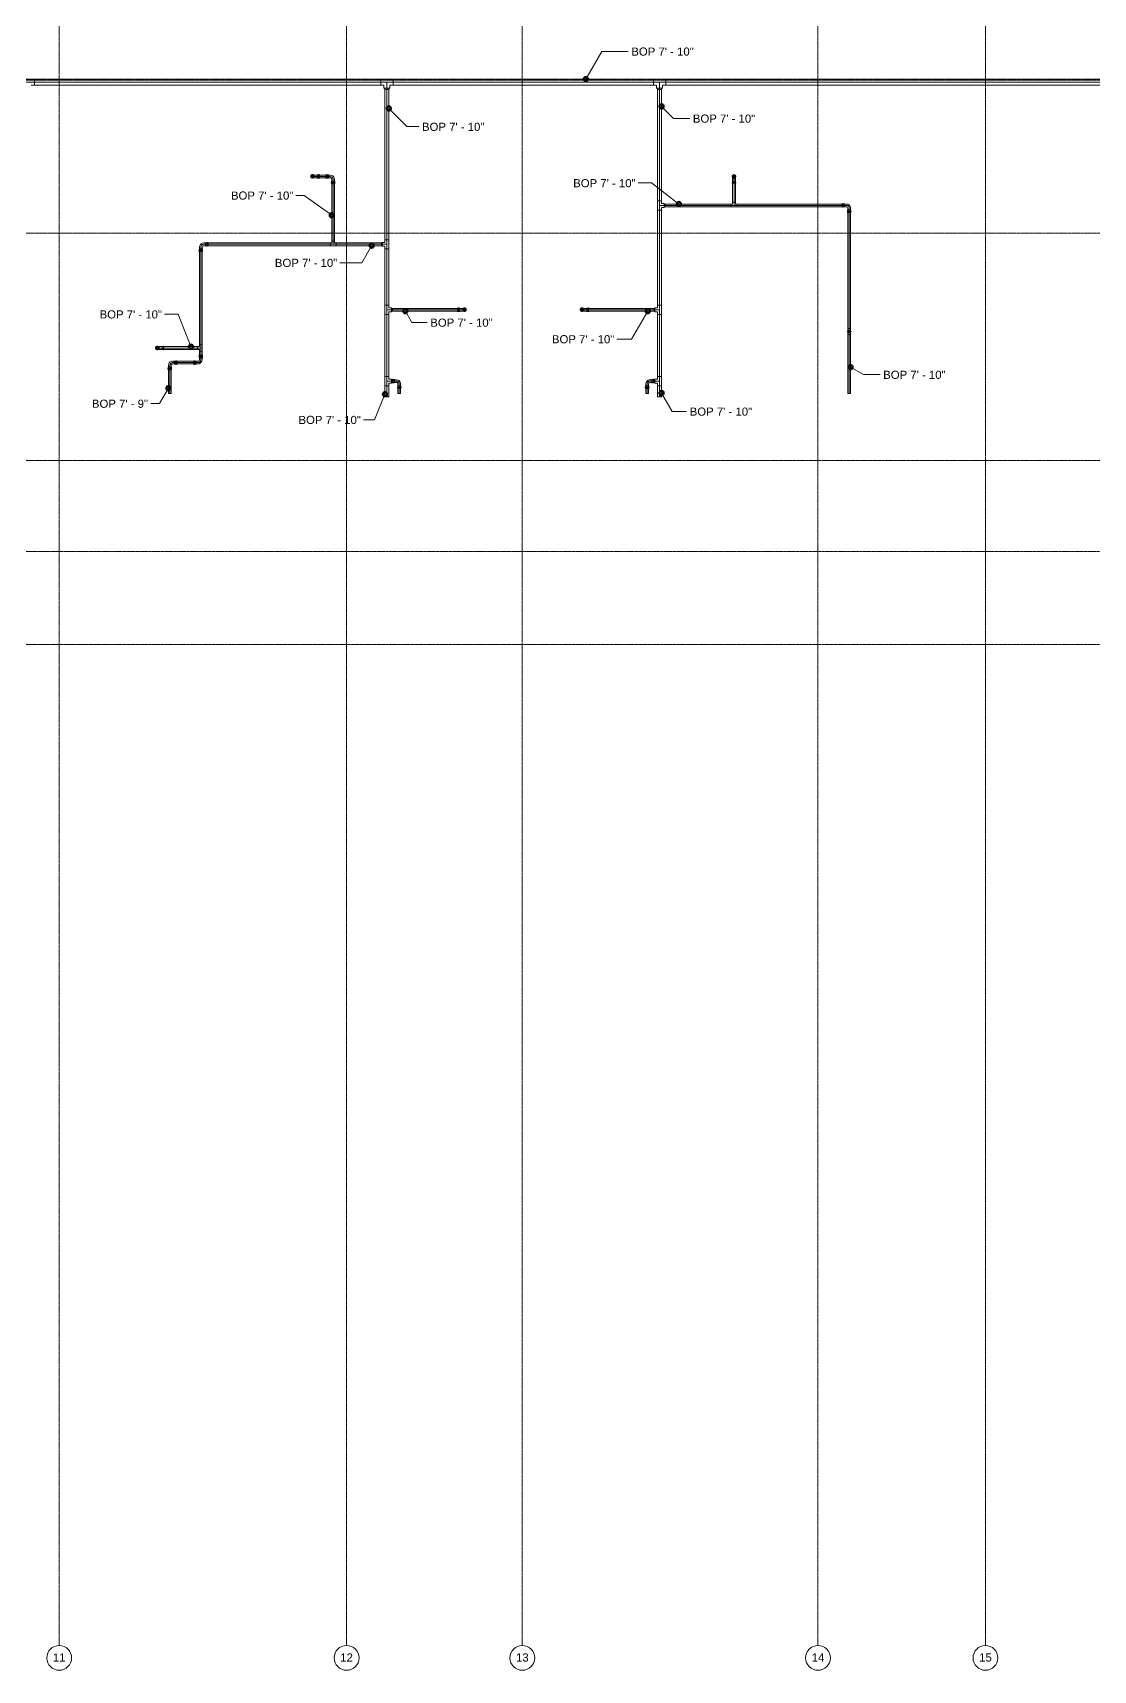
# Model space of a CAD drawing. Header units: inches. Extents: x -3679 to 241, y -496 to 1784.
# Drawn here: x -2593 to -2080, y -496 to 296 of the extents above; entities that cross this region are included whole.
import ezdxf

# ---------------------------------------------------------------- set-up
doc = ezdxf.new("R2010")
doc.units = ezdxf.units.IN
doc.header["$MEASUREMENT"] = 0
doc.linetypes.add('Grid Line', pattern=[0.875, 0.5, -0.125, 0.125, -0.125])
for name, color, linetype, lineweight in [('G-ANNO-DIMS', 251, 'Continuous', 9), ('P-PIPE', 1, 'Continuous', 9), ('P-PIPE-CNTR', 1, 'Continuous', 9), ('S-GRID', 8, 'Continuous', 9), ('S-GRID-IDEN', 8, 'Continuous', 13)]:
    doc.layers.add(name, color=color, linetype=linetype, lineweight=lineweight)
doc.styles.add('Arial', font='arial.ttf', dxfattribs={"height": 3.934132})

# ---------------------------------------------------------------- blocks, each defined once
blk = doc.blocks.new('Victaulic-VicPress316-Elbow 90-45deg Style P568_P571 - Standard-V2-FOURTH LEVEL')
at = {"layer": 'P-PIPE'}
for p, q in [((-3203.81, 730.05), (-3203.81, 729.6)), ((-3203.81, 729.31), (-3203.81, 728.97)), ((-3203.7, 731.1), (-3203.7, 730.16)), ((-3203.7, 730.27), (-3203.7, 728.97)), ((-3203.05, 730.16), (-3203.7, 730.16)), ((-3203.7, 730.16), (-3203.05, 730.16)), ((-3203.05, 732.49), (-3203.05, 732.49)), ((-3203.05, 732.49), (-3203.05, 731.1)), ((-3203.05, 731.1), (-3203.05, 730.16)), ((-3203.05, 730.27), (-3203.05, 730.27)), ((-3203.05, 730.27), (-3203.05, 730.27)), ((-3202.39, 730.16), (-3203.05, 730.16)), ((-3203.05, 730.16), (-3202.39, 730.16)), ((-3203.05, 729.6), (-3203.05, 729.6)), ((-3203.05, 729.6), (-3203.05, 729.6)), ((-3203.05, 729.31), (-3203.05, 729.31)), ((-3203.05, 729.31), (-3203.05, 729.31)), ((-3203.05, 728.97), (-3203.05, 728.97)), ((-3203.05, 728.97), (-3203.05, 728.97)), ((-3203.05, 728.97), (-3203.05, 728.97)), ((-3203.05, 728.97), (-3203.05, 728.97)), ((-3202.39, 730.16), (-3202.39, 731.1)), ((-3202.39, 728.97), (-3202.39, 730.27)), ((-3202.28, 729.6), (-3202.28, 730.05)), ((-3202.28, 728.97), (-3202.28, 729.31))]:
    blk.add_line(p, q, dxfattribs=at)
at = {"layer": 'P-PIPE', "flags": 128}
for points in [[(-3203.05, 733.4), (-3203.45, 733.31), (-3203.76, 733.05), (-3203.94, 732.68), (-3203.93, 732.27), (-3203.75, 731.91), (-3203.42, 731.66), (-3203.05, 731.58)], [(-3203.81, 729.31), (-3203.93, 729.38), (-3203.94, 729.51), (-3203.83, 729.6), (-3203.81, 729.6)], [(-3203.05, 733.26), (-3203.41, 733.16), (-3203.69, 732.91), (-3203.81, 732.56), (-3203.75, 732.19), (-3203.52, 731.89), (-3203.18, 731.74), (-3203.05, 731.72)], [(-3203.81, 730.05), (-3203.72, 730.25), (-3203.7, 730.27)], [(-3203.81, 729.6), (-3203.72, 729.6), (-3203.47, 729.6), (-3203.11, 729.6), (-3203.05, 729.6)], [(-3203.05, 729.6), (-3203.41, 729.6), (-3203.69, 729.6), (-3203.81, 729.6), (-3203.81, 729.6)], [(-3203.81, 729.31), (-3203.72, 729.31), (-3203.47, 729.31), (-3203.11, 729.31), (-3203.05, 729.31)], [(-3203.05, 729.31), (-3203.41, 729.31), (-3203.69, 729.31), (-3203.81, 729.31), (-3203.81, 729.31)], [(-3203.7, 732.49), (-3203.7, 732.4), (-3203.7, 732.13), (-3203.7, 731.73), (-3203.7, 731.24), (-3203.7, 731.1)], [(-3203.05, 731.58), (-3202.65, 731.67), (-3202.33, 731.93), (-3202.15, 732.3), (-3202.16, 732.71), (-3202.35, 733.07), (-3202.67, 733.32), (-3203.05, 733.4)], [(-3203.05, 731.72), (-3202.68, 731.82), (-3202.41, 732.07), (-3202.28, 732.42), (-3202.34, 732.79), (-3202.57, 733.09), (-3202.91, 733.24), (-3203.05, 733.26)], [(-3202.28, 729.6), (-3202.37, 729.6), (-3202.62, 729.6), (-3202.98, 729.6), (-3203.05, 729.6)], [(-3203.05, 729.6), (-3202.68, 729.6), (-3202.41, 729.6), (-3202.28, 729.6), (-3202.28, 729.6)], [(-3202.28, 729.31), (-3202.37, 729.31), (-3202.62, 729.31), (-3202.98, 729.31), (-3203.05, 729.31)], [(-3203.05, 729.31), (-3202.68, 729.31), (-3202.41, 729.31), (-3202.28, 729.31), (-3202.28, 729.31)], [(-3202.39, 731.1), (-3202.39, 731.6), (-3202.39, 732.03), (-3202.39, 732.34), (-3202.39, 732.48), (-3202.39, 732.49)], [(-3202.39, 730.27), (-3202.28, 730.08), (-3202.28, 730.05)], [(-3202.28, 729.6), (-3202.16, 729.53), (-3202.15, 729.39), (-3202.26, 729.31), (-3202.28, 729.31)]]:
    blk.add_lwpolyline(points, dxfattribs=at)
at = {"layer": 'P-PIPE'}
for radius, start, end in [(0.767, 90, 270), (0.767, 90, 270), (0.767, 90, 270), (0.658, 90, 270), (0.658, 90, 270), (0.658, 90, 180), (0.658, 180, 270), (0.766, 270, 90), (0.766, 270, 90), (0.766, 270, 90), (0.658, 270, 90), (0.657, 270, 90), (0.658, 0, 90), (0.658, 270, 0)]:
    blk.add_arc((-3203.05, 732.49), radius, start, end, dxfattribs=at)
blk = doc.blocks.new('Victaulic-VicPress316-Elbow 90-45deg Style P568_P571 - Standard-V1-FOURTH LEVEL')
at = {"layer": 'P-PIPE'}
for p, q in [((-3.18, 0.77), (-3.52, 0.77)), ((-3.52, 0.77), (-3.52, -0.77)), ((-3.52, -0.77), (-3.52, 0.77)), ((-2.22, 0.66), (-3.52, 0.66)), ((-3.52, -0.66), (-3.52, 0.66)), ((-3.52, 0.66), (-3.52, -0.66)), ((-3.18, -0.77), (-3.18, 0.77)), ((-3.18, 0.77), (-3.18, -0.77)), ((-2.44, 0.77), (-2.89, 0.77)), ((-2.89, -0.77), (-2.89, 0.77)), ((-2.89, 0.77), (-2.89, -0.77)), ((-1.39, 0.66), (-2.33, 0.66)), ((-2.33, 0), (-2.33, 0.66)), ((-2.33, 0.66), (-2.33, 0)), ((-2.22, -0.66), (-2.22, 0.66)), ((-2.22, 0.66), (-2.22, -0.66)), ((-0.77, 3.52), (-0.77, 3.18)), ((0.77, 3.52), (-0.77, 3.52)), ((-0.77, 3.52), (0.77, 3.52)), ((-0.77, 3.18), (0.77, 3.18)), ((0.77, 3.18), (-0.77, 3.18)), ((-0.77, 2.89), (-0.77, 2.44)), ((-0.77, 2.89), (0.77, 2.89)), ((0.77, 2.89), (-0.77, 2.89)), ((-0.66, 3.52), (-0.66, 2.22)), ((-0.66, 3.52), (0.66, 3.52)), ((0.66, 3.52), (-0.66, 3.52)), ((-0.66, 2.33), (-0.66, 1.39)), ((0, 2.33), (-0.66, 2.33)), ((-0.66, 2.33), (0, 2.33)), ((-0.66, 2.22), (0.66, 2.22)), ((0.66, 2.22), (-0.66, 2.22)), ((0, 2.33), (0.66, 2.33)), ((0.66, 2.33), (0, 2.33)), ((0, 1.39), (0, 2.33)), ((0.66, 2.22), (0.66, 3.52)), ((0.66, 1.39), (0.66, 2.33)), ((0.77, 3.18), (0.77, 3.52)), ((0.77, 2.44), (0.77, 2.89)), ((-3.52, -0.66), (-2.22, -0.66)), ((-3.52, -0.77), (-3.18, -0.77)), ((-2.89, -0.77), (-2.44, -0.77)), ((-2.33, 0), (-2.33, -0.66)), ((-2.33, -0.66), (-2.33, 0)), ((-1.39, 0), (-2.33, 0)), ((-2.33, -0.66), (-1.39, -0.66))]:
    blk.add_line(p, q, dxfattribs=at)
at = {"layer": 'P-PIPE', "flags": 128}
for points in [[(-3.18, 0.77), (-3.11, 0.89), (-2.98, 0.9), (-2.89, 0.79), (-2.89, 0.77)], [(-3.18, 0.77), (-3.18, 0.67), (-3.18, 0.42), (-3.18, 0.07), (-3.18, -0.3), (-3.18, -0.6), (-3.18, -0.75), (-3.18, -0.77)], [(-3.18, -0.77), (-3.18, -0.67), (-3.18, -0.42), (-3.18, -0.07), (-3.18, 0.3), (-3.18, 0.6), (-3.18, 0.75), (-3.18, 0.77)], [(-2.89, -0.77), (-2.89, -0.67), (-2.89, -0.42), (-2.89, -0.07), (-2.89, 0.3), (-2.89, 0.6), (-2.89, 0.75), (-2.89, 0.77)], [(-2.89, 0.77), (-2.89, 0.67), (-2.89, 0.42), (-2.89, 0.07), (-2.89, -0.3), (-2.89, -0.6), (-2.89, -0.75), (-2.89, -0.77)], [(-2.44, 0.77), (-2.24, 0.68), (-2.22, 0.66)], [(-0.66, 1.39), (-0.75, 1.04), (-1, 0.77), (-1.35, 0.66), (-1.39, 0.66)], [(-1.39, -0.66), (-0.78, -0.56), (-0.23, -0.29), (0.22, 0.13), (0.53, 0.67), (0.65, 1.27), (0.66, 1.39)], [(-0.77, 2.89), (-0.89, 2.96), (-0.9, 3.1), (-0.79, 3.18), (-0.77, 3.18)], [(0.77, 3.18), (0.67, 3.18), (0.42, 3.18), (0.07, 3.18), (-0.3, 3.18), (-0.6, 3.18), (-0.75, 3.18), (-0.77, 3.18)], [(-0.77, 3.18), (-0.67, 3.18), (-0.42, 3.18), (-0.07, 3.18), (0.3, 3.18), (0.6, 3.18), (0.75, 3.18), (0.77, 3.18)], [(-0.77, 2.89), (-0.67, 2.89), (-0.42, 2.89), (-0.07, 2.89), (0.3, 2.89), (0.6, 2.89), (0.75, 2.89), (0.77, 2.89)], [(0.77, 2.89), (0.67, 2.89), (0.42, 2.89), (0.07, 2.89), (-0.3, 2.89), (-0.6, 2.89), (-0.75, 2.89), (-0.77, 2.89)], [(-0.66, 2.22), (-0.77, 2.41), (-0.77, 2.44)], [(0.77, 2.44), (0.68, 2.24), (0.66, 2.22)], [(0.77, 3.18), (0.89, 3.11), (0.9, 2.98), (0.79, 2.89), (0.77, 2.89)], [(-2.89, -0.77), (-2.96, -0.89), (-3.1, -0.9), (-3.18, -0.79), (-3.18, -0.77)], [(-2.22, -0.66), (-2.41, -0.77), (-2.44, -0.77)]]:
    blk.add_lwpolyline(points, dxfattribs=at)
at = {"layer": 'P-PIPE'}
blk.add_arc((-1.39, 1.39), 1.39, 270, 0, dxfattribs=at)
blk = doc.blocks.new('Victaulic-VicPress316-Elbow 90-45deg Style P568_P571 - Standard-V7-FOURTH LEVEL')
at = {"layer": 'P-PIPE'}
for p, q in [((-2527.17, 134.91), (-2527.17, 133.98)), ((-2526.51, 134.91), (-2526.51, 133.98)), ((-2525.86, 133.98), (-2525.86, 134.91)), ((-2524.19, 136.96), (-2525.12, 136.96)), ((-2525.12, 136.31), (-2524.19, 136.31)), ((-2525.12, 135.65), (-2524.19, 135.65)), ((-2523, 136.96), (-2524.3, 136.96)), ((-2524.3, 135.65), (-2523, 135.65)), ((-2523.63, 137.07), (-2524.08, 137.07)), ((-2524.08, 135.54), (-2523.63, 135.54)), ((-2523, 137.07), (-2523.34, 137.07)), ((-2523.34, 135.54), (-2523, 135.54)), ((-2527.28, 133.87), (-2527.28, 133.42)), ((-2527.28, 133.42), (-2527.28, 133.42)), ((-2525.75, 133.42), (-2527.28, 133.42)), ((-2527.28, 133.42), (-2525.75, 133.42)), ((-2527.28, 133.12), (-2527.28, 132.79)), ((-2527.28, 133.12), (-2527.28, 133.12)), ((-2525.75, 133.12), (-2527.28, 133.12)), ((-2527.28, 133.12), (-2525.75, 133.12)), ((-2527.28, 132.79), (-2525.75, 132.79)), ((-2525.75, 132.79), (-2527.28, 132.79)), ((-2527.17, 134.09), (-2527.17, 132.79)), ((-2525.86, 134.09), (-2527.17, 134.09)), ((-2527.17, 134.09), (-2525.86, 134.09)), ((-2526.56, 133.98), (-2527.17, 133.98)), ((-2527.17, 133.98), (-2526.47, 133.98)), ((-2525.86, 132.79), (-2527.17, 132.79)), ((-2527.17, 132.79), (-2525.86, 132.79)), ((-2525.86, 133.98), (-2526.56, 133.98)), ((-2526.47, 133.98), (-2525.86, 133.98)), ((-2525.86, 132.79), (-2525.86, 134.09)), ((-2525.75, 133.42), (-2525.75, 133.87)), ((-2525.75, 133.42), (-2525.75, 133.42)), ((-2525.75, 132.79), (-2525.75, 133.12)), ((-2525.75, 133.12), (-2525.75, 133.12))]:
    blk.add_line(p, q, dxfattribs=at)
at = {"layer": 'P-PIPE', "flags": 128}
for points in [[(-2525.12, 136.96), (-2525.73, 136.87), (-2526.29, 136.6), (-2526.74, 136.18), (-2527.04, 135.64), (-2527.17, 135.03), (-2527.17, 134.91)], [(-2525.86, 134.91), (-2525.77, 135.27), (-2525.52, 135.54), (-2525.17, 135.65), (-2525.12, 135.65)], [(-2524.08, 137.07), (-2524.26, 137.01), (-2524.3, 136.96)], [(-2524.08, 135.54), (-2524.26, 135.6), (-2524.3, 135.65)], [(-2523.48, 137.22), (-2523.6, 137.17), (-2523.63, 137.1), (-2523.65, 137.02), (-2523.66, 136.87), (-2523.67, 136.61), (-2523.68, 136.25), (-2523.67, 135.91), (-2523.66, 135.69), (-2523.65, 135.58), (-2523.64, 135.53), (-2523.63, 135.51), (-2523.61, 135.47), (-2523.48, 135.39)], [(-2523.48, 137.22), (-2523.37, 137.17), (-2523.34, 137.1), (-2523.32, 137.02), (-2523.31, 136.87), (-2523.3, 136.61), (-2523.29, 136.25), (-2523.3, 135.91), (-2523.31, 135.69), (-2523.32, 135.58), (-2523.33, 135.53), (-2523.34, 135.51), (-2523.36, 135.47), (-2523.48, 135.39)], [(-2527.28, 133.12), (-2527.4, 133.19), (-2527.41, 133.33), (-2527.3, 133.41), (-2527.28, 133.42)], [(-2527.28, 133.87), (-2527.19, 134.07), (-2527.17, 134.09)], [(-2525.75, 133.42), (-2525.86, 133.42), (-2526.13, 133.42), (-2526.5, 133.42), (-2526.86, 133.42), (-2527.14, 133.42), (-2527.28, 133.42), (-2527.28, 133.42)], [(-2527.28, 133.42), (-2527.17, 133.42), (-2526.9, 133.42), (-2526.53, 133.42), (-2526.17, 133.42), (-2525.89, 133.42), (-2525.75, 133.42), (-2525.75, 133.42)], [(-2527.28, 133.12), (-2527.19, 133.12), (-2526.94, 133.12), (-2526.58, 133.12), (-2526.21, 133.12), (-2525.91, 133.12), (-2525.76, 133.12), (-2525.75, 133.12)], [(-2525.75, 133.12), (-2525.84, 133.12), (-2526.09, 133.12), (-2526.45, 133.12), (-2526.82, 133.12), (-2527.12, 133.12), (-2527.27, 133.12), (-2527.28, 133.12)], [(-2525.86, 134.09), (-2525.75, 133.89), (-2525.75, 133.87)], [(-2525.75, 133.42), (-2525.63, 133.35), (-2525.62, 133.21), (-2525.73, 133.13), (-2525.75, 133.12)]]:
    blk.add_lwpolyline(points, dxfattribs=at)
at = {"layer": 'P-PIPE'}
for centre, major_axis, ratio, start_param, end_param in [((-2525.12, 134.91), (0, 1.39), 0.998069, 0, 1.570796), ((-2524.3, 136.31), (0, 0.657), 0.06211, 0, 3.141593), ((-2524.3, 136.31), (0, 0.657), 0.06211, 3.141593, 6.283185), ((-2524.19, 136.31), (0, 0.657), 0.06211, 0, 1.570796), ((-2524.19, 136.31), (0, 0.657), 0.06211, 1.570796, 3.141593), ((-2524.19, 136.31), (0, 0.657), 0.06211, 4.712389, 6.283185), ((-2524.19, 136.31), (0, 0.657), 0.06211, 3.141593, 4.712389), ((-2523.63, 136.31), (0, 0.767), 0.06211, 0, 3.141593), ((-2523.63, 136.31), (0, 0.767), 0.06211, 3.141593, 6.283185), ((-2523.34, 136.31), (0, 0.767), 0.06211, 0, 3.141593), ((-2523.34, 136.31), (0, 0.767), 0.06211, 3.141593, 6.283185), ((-2523, 136.31), (0, 0.767), 0.06211, 0, 3.141593), ((-2523, 136.31), (0, 0.657), 0.06211, 0, 3.141593), ((-2523, 136.31), (0, 0.767), 0.06211, 3.141593, 6.283185), ((-2523, 136.31), (0, 0.657), 0.06211, 3.141593, 6.283185)]:
    blk.add_ellipse(centre, major_axis=major_axis, ratio=ratio, start_param=start_param, end_param=end_param, dxfattribs=at)
blk = doc.blocks.new('Victaulic-VicPress316-Elbow 90-45deg Style P568_P571 - Standard-V8-FOURTH LEVEL')
at = {"layer": 'P-PIPE'}
for p, q in [((-2514.69, 137.07), (-2515.03, 137.07)), ((-2513.73, 136.96), (-2515.03, 136.96)), ((-2515.03, 135.65), (-2513.73, 135.65)), ((-2515.03, 135.54), (-2514.69, 135.54)), ((-2513.95, 137.07), (-2514.4, 137.07)), ((-2514.4, 135.54), (-2513.95, 135.54)), ((-2512.91, 136.96), (-2513.84, 136.96)), ((-2512.91, 136.31), (-2513.84, 136.31)), ((-2513.84, 135.65), (-2512.91, 135.65)), ((-2512.28, 139.83), (-2512.28, 139.49)), ((-2510.75, 139.83), (-2512.28, 139.83)), ((-2512.28, 139.83), (-2510.75, 139.83)), ((-2512.28, 139.49), (-2512.28, 139.49)), ((-2512.28, 139.49), (-2510.75, 139.49)), ((-2510.75, 139.49), (-2512.28, 139.49)), ((-2512.28, 139.2), (-2512.28, 139.2)), ((-2512.28, 139.2), (-2512.28, 138.75)), ((-2512.28, 139.2), (-2510.75, 139.2)), ((-2510.75, 139.2), (-2512.28, 139.2)), ((-2512.17, 139.83), (-2512.17, 138.53)), ((-2512.17, 139.83), (-2510.86, 139.83)), ((-2510.86, 139.83), (-2512.17, 139.83)), ((-2512.17, 138.64), (-2512.17, 137.7)), ((-2511.47, 138.64), (-2512.17, 138.64)), ((-2512.17, 138.64), (-2511.56, 138.64)), ((-2512.17, 138.53), (-2510.86, 138.53)), ((-2510.86, 138.53), (-2512.17, 138.53)), ((-2511.56, 138.64), (-2510.86, 138.64)), ((-2511.51, 137.7), (-2511.51, 138.64)), ((-2510.86, 138.64), (-2511.47, 138.64)), ((-2510.86, 138.53), (-2510.86, 139.83)), ((-2510.86, 137.7), (-2510.86, 138.64)), ((-2510.75, 139.49), (-2510.75, 139.83)), ((-2510.75, 139.49), (-2510.75, 139.49)), ((-2510.75, 139.2), (-2510.75, 139.2)), ((-2510.75, 138.75), (-2510.75, 139.2))]:
    blk.add_line(p, q, dxfattribs=at)
at = {"layer": 'P-PIPE', "flags": 128}
for points in [[(-2514.55, 137.22), (-2514.66, 137.17), (-2514.69, 137.1), (-2514.71, 137.02), (-2514.72, 136.87), (-2514.73, 136.61), (-2514.74, 136.25), (-2514.73, 135.91), (-2514.72, 135.69), (-2514.71, 135.58), (-2514.7, 135.53), (-2514.69, 135.51), (-2514.67, 135.47), (-2514.55, 135.39)], [(-2514.55, 137.22), (-2514.43, 137.17), (-2514.4, 137.1), (-2514.38, 137.02), (-2514.37, 136.87), (-2514.36, 136.61), (-2514.35, 136.25), (-2514.36, 135.91), (-2514.37, 135.69), (-2514.38, 135.58), (-2514.39, 135.53), (-2514.4, 135.51), (-2514.42, 135.47), (-2514.55, 135.39)], [(-2513.95, 137.07), (-2513.77, 137.01), (-2513.73, 136.96)], [(-2513.95, 135.54), (-2513.77, 135.6), (-2513.73, 135.65)], [(-2512.17, 137.7), (-2512.26, 137.34), (-2512.51, 137.08), (-2512.86, 136.97), (-2512.91, 136.96)], [(-2512.91, 135.65), (-2512.3, 135.74), (-2511.74, 136.01), (-2511.29, 136.44), (-2510.99, 136.97), (-2510.86, 137.58), (-2510.86, 137.7)], [(-2512.28, 139.2), (-2512.4, 139.26), (-2512.41, 139.4), (-2512.3, 139.49), (-2512.28, 139.49)], [(-2510.75, 139.49), (-2510.86, 139.49), (-2511.13, 139.49), (-2511.5, 139.49), (-2511.86, 139.49), (-2512.14, 139.49), (-2512.28, 139.49), (-2512.28, 139.49)], [(-2512.28, 139.49), (-2512.17, 139.49), (-2511.9, 139.49), (-2511.53, 139.49), (-2511.17, 139.49), (-2510.89, 139.49), (-2510.75, 139.49), (-2510.75, 139.49)], [(-2512.28, 139.2), (-2512.19, 139.2), (-2511.94, 139.2), (-2511.58, 139.2), (-2511.21, 139.2), (-2510.91, 139.2), (-2510.76, 139.2), (-2510.75, 139.2)], [(-2510.75, 139.2), (-2510.84, 139.2), (-2511.09, 139.2), (-2511.45, 139.2), (-2511.82, 139.2), (-2512.12, 139.2), (-2512.27, 139.2), (-2512.28, 139.2)], [(-2512.17, 138.53), (-2512.28, 138.72), (-2512.28, 138.75)], [(-2510.75, 138.75), (-2510.84, 138.54), (-2510.86, 138.53)], [(-2510.75, 139.49), (-2510.63, 139.42), (-2510.62, 139.28), (-2510.73, 139.2), (-2510.75, 139.2)]]:
    blk.add_lwpolyline(points, dxfattribs=at)
at = {"layer": 'P-PIPE'}
for centre, major_axis, ratio, start_param, end_param in [((-2515.03, 136.31), (0, 0.767), 0.06211, 0, 3.141593), ((-2515.03, 136.31), (0, 0.657), 0.06211, 0, 3.141593), ((-2515.03, 136.31), (0, 0.766), 0.06211, 3.141593, 6.283185), ((-2515.03, 136.31), (0, 0.657), 0.06211, 3.141593, 6.283185), ((-2514.69, 136.31), (0, 0.766), 0.06211, 0, 3.141593), ((-2514.69, 136.31), (0, 0.767), 0.06211, 3.141593, 6.283185), ((-2514.4, 136.31), (0, 0.766), 0.06211, 0, 3.141593), ((-2514.4, 136.31), (0, 0.767), 0.06211, 3.141593, 6.283185), ((-2513.84, 136.31), (0, 0.657), 0.06211, 0, 1.570796), ((-2513.84, 136.31), (0, 0.657), 0.06211, 1.570796, 3.141593), ((-2513.84, 136.31), (0, 0.657), 0.06211, 4.712389, 6.283185), ((-2513.84, 136.31), (0, 0.657), 0.06211, 3.141593, 4.712389), ((-2513.73, 136.31), (0, 0.657), 0.06211, 0, 3.141593), ((-2513.73, 136.31), (0, 0.657), 0.06211, 3.141593, 6.283185), ((-2512.91, 137.7), (0, 1.39), 0.998069, 3.141593, 4.712389)]:
    blk.add_ellipse(centre, major_axis=major_axis, ratio=ratio, start_param=start_param, end_param=end_param, dxfattribs=at)
blk = doc.blocks.new('Grid - 3_16_-139788-FOURTH LEVEL')
at = {"layer": 'S-GRID-IDEN'}
blk.add_circle((0, 0), 0.188, dxfattribs=at)

msp = doc.modelspace()

# ---------------------------------------------------------------- linework, layer by layer
at = {"layer": 'G-ANNO-DIMS'}
for p, q in [((-2325.29, 273.44), (-2317.54, 286.86)), ((-2317.54, 286.86), (-2304.79, 286.86)), ((-2420.56, 259.25), (-2411.79, 250.47)), ((-2288.67, 260.22), (-2282.88, 254.43)), ((-2282.88, 254.43), (-2275.03, 254.43)), ((-2411.79, 250.47), (-2406.03, 250.47)), ((-2293.54, 223.2), (-2299.94, 223.2)), ((-2280.29, 213.02), (-2293.54, 223.2)), ((-2461.58, 217.2), (-2465.47, 217.2)), ((-2448.17, 207.61), (-2461.58, 217.2)), ((-2428.91, 192.87), (-2433.67, 184.64)), ((-2433.67, 184.64), (-2444.22, 184.64)), ((-2522.44, 159.73), (-2529, 159.73)), ((-2516.28, 144.02), (-2522.44, 159.73)), ((-2412.55, 161.21), (-2409.38, 155.72)), ((-2295.33, 161.21), (-2303.12, 147.71)), ((-2409.38, 155.72), (-2402.02, 155.72)), ((-2303.12, 147.71), (-2310.23, 147.71)), ((-2197.22, 134.09), (-2191.02, 130.51)), ((-2191.02, 130.51), (-2182.96, 130.51)), ((-2527.17, 123.96), (-2531.47, 116.52)), ((-2422.46, 121.01), (-2427.54, 108.68)), ((-2288.67, 121.55), (-2283.56, 112.69)), ((-2531.47, 116.52), (-2535.75, 116.52)), ((-2283.56, 112.69), (-2276.55, 112.69)), ((-2427.54, 108.68), (-2432.8, 108.68))]:
    msp.add_line(p, q, dxfattribs=at)
at = {"layer": 'G-ANNO-DIMS', "lineweight": 50}
for centre in [(-2325.29, 273.44), (-2420.56, 259.25), (-2288.67, 260.22), (-2280.29, 213.02), (-2448.17, 207.61), (-2428.91, 192.87), (-2412.55, 161.21), (-2295.33, 161.21), (-2516.28, 144.02), (-2197.22, 134.09), (-2527.17, 123.96), (-2422.46, 121.01), (-2288.67, 121.55)]:
    msp.add_circle(centre, 1, dxfattribs=at)
at = {"layer": 'P-PIPE'}
for p, q in [((-2592.01, 273.44), (-2597.99, 273.44)), ((-2593.56, 270.56), (-2592.01, 270.56)), ((-2424.51, 273.44), (-2592.01, 273.44)), ((-2592.01, 270.56), (-2592.01, 273.44)), ((-2592.01, 270.56), (-2592.01, 273.44)), ((-2592.01, 273.44), (-2592.01, 270.56)), ((-2592.01, 270.56), (-2424.51, 270.56)), ((-2424.51, 270.56), (-2424.51, 273.44)), ((-2418.52, 273.44), (-2424.51, 273.44)), ((-2424.51, 270.56), (-2424.51, 273.44)), ((-2424.51, 273.44), (-2424.51, 270.56)), ((-2424.51, 270.56), (-2422.95, 270.56)), ((-2422.95, 270.56), (-2422.95, 269.01)), ((-2420.08, 270.56), (-2418.52, 270.56)), ((-2420.08, 269.01), (-2420.08, 270.56)), ((-2418.52, 270.56), (-2418.52, 273.44)), ((-2418.52, 273.44), (-2418.52, 270.56)), ((-2292.62, 273.44), (-2418.52, 273.44)), ((-2418.52, 270.56), (-2418.52, 273.44)), ((-2418.52, 270.56), (-2292.62, 270.56)), ((-2286.63, 273.44), (-2292.62, 273.44)), ((-2292.62, 270.56), (-2292.62, 273.44)), ((-2292.62, 273.44), (-2292.62, 270.56)), ((-2292.62, 270.56), (-2292.62, 273.44)), ((-2292.62, 270.56), (-2291.06, 270.56)), ((-2291.06, 270.56), (-2291.06, 269.01)), ((-2288.19, 270.56), (-2286.63, 270.56)), ((-2288.19, 269.01), (-2288.19, 270.56)), ((-2286.63, 270.56), (-2286.63, 273.44)), ((-2286.63, 273.44), (-2286.63, 270.56)), ((-1971.62, 273.44), (-2286.63, 273.44)), ((-2286.63, 270.56), (-2286.63, 273.44)), ((-2286.63, 270.56), (-1971.62, 270.56)), ((-2420.08, 269.01), (-2422.95, 269.01)), ((-2422.95, 269.01), (-2420.08, 269.01)), ((-2422.83, 269.01), (-2422.33, 268.35)), ((-2422.46, 268.35), (-2422.46, 195.77)), ((-2422.46, 268.35), (-2420.56, 268.35)), ((-2420.7, 268.35), (-2420.2, 269.01)), ((-2420.56, 195.77), (-2420.56, 268.35)), ((-2288.19, 269.01), (-2291.06, 269.01)), ((-2291.06, 269.01), (-2288.19, 269.01)), ((-2290.94, 269.01), (-2290.44, 268.35)), ((-2290.57, 268.35), (-2290.57, 214.61)), ((-2288.67, 268.35), (-2290.57, 268.35)), ((-2288.81, 268.35), (-2288.31, 269.01)), ((-2288.67, 214.61), (-2288.67, 268.35)), ((-2449.84, 227.02), (-2455.18, 227.02)), ((-2455.18, 225.71), (-2455.18, 227.02)), ((-2455.18, 225.71), (-2449.84, 225.71)), ((-2449.84, 225.71), (-2449.84, 227.02)), ((-2448.17, 224.03), (-2448.17, 195.02)), ((-2448.17, 224.03), (-2446.86, 224.03)), ((-2446.86, 195.02), (-2446.86, 224.03)), ((-2254.28, 224.03), (-2254.28, 213.86)), ((-2254.28, 224.03), (-2252.97, 224.03)), ((-2252.97, 213.86), (-2252.97, 224.03)), ((-2290.58, 214.61), (-2290.58, 210.12)), ((-2288.67, 214.61), (-2290.58, 214.61)), ((-2290.58, 214.61), (-2288.67, 214.61)), ((-2288.67, 214.61), (-2290.57, 214.61)), ((-2288.67, 213.32), (-2288.67, 214.61)), ((-2288.67, 210.12), (-2290.58, 210.12)), ((-2290.58, 210.12), (-2288.67, 210.12)), ((-2290.57, 210.12), (-2290.57, 164.11)), ((-2290.57, 210.12), (-2288.67, 210.12)), ((-2287.38, 213.32), (-2288.67, 213.32)), ((-2288.67, 210.12), (-2288.67, 211.41)), ((-2288.67, 211.41), (-2287.38, 211.41)), ((-2288.67, 164.11), (-2288.67, 210.12)), ((-2287.38, 213.32), (-2287.38, 211.41)), ((-2287.38, 211.41), (-2287.38, 213.32)), ((-2286.97, 212.93), (-2287.38, 213.18)), ((-2287.38, 211.55), (-2286.97, 211.8)), ((-2255.12, 213.02), (-2286.97, 213.02)), ((-2286.97, 213.02), (-2286.97, 211.71)), ((-2286.97, 211.71), (-2255.12, 211.71)), ((-2255.12, 213.02), (-2255.12, 211.71)), ((-2254.28, 213.02), (-2255.12, 213.02)), ((-2255.12, 213.02), (-2255.12, 211.71)), ((-2255.12, 211.71), (-2255.12, 213.02)), ((-2255.12, 211.71), (-2252.13, 211.71)), ((-2254.28, 213.86), (-2252.97, 213.86)), ((-2254.28, 213.86), (-2254.28, 213.02)), ((-2254.28, 213.86), (-2252.97, 213.86)), ((-2252.97, 213.86), (-2254.28, 213.86)), ((-2252.97, 213.02), (-2252.97, 213.86)), ((-2252.13, 213.02), (-2252.97, 213.02)), ((-2252.13, 213.02), (-2252.13, 211.71)), ((-2252.13, 211.71), (-2252.13, 213.02)), ((-2200.2, 213.02), (-2252.13, 213.02)), ((-2252.13, 213.02), (-2252.13, 211.71)), ((-2252.13, 211.71), (-2200.2, 211.71)), ((-2200.2, 213.02), (-2200.2, 211.71)), ((-2198.53, 210.03), (-2198.53, 152.86)), ((-2197.22, 210.03), (-2198.53, 210.03)), ((-2197.22, 152.86), (-2197.22, 210.03)), ((-2512.17, 191.2), (-2512.17, 144.86)), ((-2510.86, 191.2), (-2512.17, 191.2)), ((-2510.86, 144.86), (-2510.86, 191.2)), ((-2449.01, 194.19), (-2509.18, 194.19)), ((-2509.18, 192.87), (-2509.18, 194.19)), ((-2509.18, 192.87), (-2449.01, 192.87)), ((-2448.17, 194.19), (-2449.01, 194.19)), ((-2449.01, 194.19), (-2449.01, 192.87)), ((-2449.01, 192.87), (-2449.01, 194.19)), ((-2449.01, 192.87), (-2449.01, 194.19)), ((-2449.01, 192.87), (-2446.02, 192.87)), ((-2448.17, 195.02), (-2446.86, 195.02)), ((-2448.17, 195.02), (-2448.17, 194.19)), ((-2446.86, 195.02), (-2448.17, 195.02)), ((-2448.17, 195.02), (-2446.86, 195.02)), ((-2446.86, 194.19), (-2446.86, 195.02)), ((-2446.02, 194.19), (-2446.86, 194.19)), ((-2424.17, 194.19), (-2446.02, 194.19)), ((-2446.02, 192.87), (-2446.02, 194.19)), ((-2446.02, 194.19), (-2446.02, 192.87)), ((-2446.02, 192.87), (-2446.02, 194.19)), ((-2446.02, 192.87), (-2424.17, 192.87)), ((-2423.76, 194.34), (-2424.17, 194.09)), ((-2424.17, 192.87), (-2424.17, 194.19)), ((-2424.17, 192.97), (-2423.76, 192.72)), ((-2422.47, 194.48), (-2423.76, 194.48)), ((-2423.76, 192.58), (-2423.76, 194.48)), ((-2423.76, 194.48), (-2423.76, 192.58)), ((-2423.76, 192.58), (-2422.47, 192.58)), ((-2422.47, 195.77), (-2422.47, 194.48)), ((-2422.47, 195.77), (-2420.56, 195.77)), ((-2420.56, 195.77), (-2422.47, 195.77)), ((-2422.47, 192.58), (-2422.47, 191.28)), ((-2422.47, 191.28), (-2420.56, 191.28)), ((-2420.56, 191.28), (-2422.47, 191.28)), ((-2422.46, 195.77), (-2420.56, 195.77)), ((-2422.46, 191.28), (-2422.46, 164.11)), ((-2422.46, 191.28), (-2420.56, 191.28)), ((-2420.56, 191.28), (-2420.56, 195.77)), ((-2420.56, 164.11), (-2420.56, 191.28)), ((-2422.47, 164.11), (-2422.47, 159.62)), ((-2420.56, 164.11), (-2422.47, 164.11)), ((-2422.47, 164.11), (-2420.56, 164.11)), ((-2420.56, 159.62), (-2422.47, 159.62)), ((-2422.47, 159.62), (-2420.56, 159.62)), ((-2422.46, 164.11), (-2420.56, 164.11)), ((-2422.46, 159.62), (-2422.46, 129.61)), ((-2422.46, 159.62), (-2420.56, 159.62)), ((-2420.56, 162.82), (-2420.56, 164.11)), ((-2419.27, 162.82), (-2420.56, 162.82)), ((-2420.56, 159.62), (-2420.56, 160.91)), ((-2420.56, 160.91), (-2419.27, 160.91)), ((-2420.56, 129.61), (-2420.56, 159.62)), ((-2419.27, 160.91), (-2419.27, 162.82)), ((-2419.27, 162.82), (-2419.27, 160.91)), ((-2418.86, 162.43), (-2419.27, 162.68)), ((-2419.27, 161.05), (-2418.86, 161.3)), ((-2386.34, 162.52), (-2418.86, 162.52)), ((-2418.86, 162.52), (-2418.86, 161.21)), ((-2418.86, 161.21), (-2386.34, 161.21)), ((-2386.34, 162.52), (-2386.34, 161.21)), ((-2292.28, 162.52), (-2324.8, 162.52)), ((-2324.8, 161.21), (-2324.8, 162.52)), ((-2324.8, 161.21), (-2292.28, 161.21)), ((-2291.87, 162.68), (-2292.28, 162.43)), ((-2292.28, 161.21), (-2292.28, 162.52)), ((-2292.28, 161.3), (-2291.87, 161.05)), ((-2290.58, 162.82), (-2291.87, 162.82)), ((-2291.87, 160.91), (-2291.87, 162.82)), ((-2291.87, 162.82), (-2291.87, 160.91)), ((-2291.87, 160.91), (-2290.58, 160.91)), ((-2290.58, 164.11), (-2290.58, 162.82)), ((-2290.58, 164.11), (-2288.67, 164.11)), ((-2288.67, 164.11), (-2290.58, 164.11)), ((-2290.58, 160.91), (-2290.58, 159.62)), ((-2290.58, 159.62), (-2288.67, 159.62)), ((-2288.67, 159.62), (-2290.58, 159.62)), ((-2290.57, 164.11), (-2288.67, 164.11)), ((-2290.57, 159.62), (-2290.57, 129.61)), ((-2290.57, 159.62), (-2288.67, 159.62)), ((-2288.67, 159.62), (-2288.67, 164.11)), ((-2288.67, 129.61), (-2288.67, 159.62)), ((-2197.22, 152.86), (-2198.53, 152.86)), ((-2198.53, 152.86), (-2198.53, 149.87)), ((-2197.22, 149.87), (-2197.22, 152.86)), ((-2513.01, 144.02), (-2530.18, 144.02)), ((-2530.18, 142.71), (-2530.18, 144.02)), ((-2530.18, 142.71), (-2513.01, 142.71)), ((-2513.01, 142.71), (-2513.01, 144.02)), ((-2512.17, 144.02), (-2513.01, 144.02)), ((-2513.01, 144.02), (-2513.01, 142.71)), ((-2513.01, 142.71), (-2513.01, 144.02)), ((-2513.01, 142.71), (-2512.17, 142.71)), ((-2510.86, 144.86), (-2512.17, 144.86)), ((-2512.17, 144.86), (-2512.17, 144.02)), ((-2512.17, 144.86), (-2510.86, 144.86)), ((-2510.86, 144.86), (-2512.17, 144.86)), ((-2512.17, 142.71), (-2512.17, 141.87)), ((-2510.86, 141.87), (-2510.86, 144.86)), ((-2198.53, 149.87), (-2198.53, 121.36)), ((-2197.22, 149.87), (-2198.53, 149.87)), ((-2197.22, 121.36), (-2197.22, 149.87)), ((-2513.84, 136.96), (-2524.19, 136.96)), ((-2524.19, 135.65), (-2513.84, 135.65)), ((-2512.17, 141.87), (-2510.86, 141.87)), ((-2510.86, 141.87), (-2512.17, 141.87)), ((-2512.17, 141.87), (-2512.17, 138.64)), ((-2512.17, 141.87), (-2510.86, 141.87)), ((-2512.17, 138.64), (-2510.86, 138.64)), ((-2510.86, 138.64), (-2510.86, 141.87)), ((-2527.17, 133.98), (-2527.17, 121.36)), ((-2525.86, 133.98), (-2527.17, 133.98)), ((-2525.86, 121.36), (-2525.86, 133.98)), ((-2422.47, 129.61), (-2422.47, 125.12)), ((-2420.56, 129.61), (-2422.47, 129.61)), ((-2422.47, 129.61), (-2420.56, 129.61)), ((-2422.46, 129.61), (-2420.56, 129.61)), ((-2420.56, 128.32), (-2420.56, 129.61)), ((-2419.27, 128.32), (-2420.56, 128.32)), ((-2419.27, 126.41), (-2419.27, 128.32)), ((-2419.27, 128.32), (-2419.27, 126.41)), ((-2418.86, 127.93), (-2419.27, 128.18)), ((-2419.27, 126.55), (-2418.86, 126.8)), ((-2417.84, 128.02), (-2418.86, 128.02)), ((-2418.86, 126.71), (-2418.86, 128.02)), ((-2417.84, 126.71), (-2417.84, 128.02)), ((-2292.28, 128.02), (-2293.3, 128.02)), ((-2293.3, 126.71), (-2293.3, 128.02)), ((-2291.87, 128.18), (-2292.28, 127.93)), ((-2292.28, 126.71), (-2292.28, 128.02)), ((-2292.28, 126.8), (-2291.87, 126.55)), ((-2290.58, 128.32), (-2291.87, 128.32)), ((-2291.87, 126.41), (-2291.87, 128.32)), ((-2291.87, 128.32), (-2291.87, 126.41)), ((-2290.58, 129.61), (-2290.58, 128.32)), ((-2290.58, 129.61), (-2288.67, 129.61)), ((-2288.67, 129.61), (-2290.58, 129.61)), ((-2290.57, 129.61), (-2288.67, 129.61)), ((-2288.67, 125.12), (-2288.67, 129.61)), ((-2525.86, 121.36), (-2527.17, 121.36)), ((-2420.56, 125.12), (-2422.47, 125.12)), ((-2422.47, 125.12), (-2420.56, 125.12)), ((-2422.46, 125.12), (-2422.46, 119.8)), ((-2422.46, 125.12), (-2420.56, 125.12)), ((-2422.46, 119.8), (-2420.56, 119.8)), ((-2420.56, 125.12), (-2420.56, 126.41)), ((-2420.56, 126.41), (-2419.27, 126.41)), ((-2420.56, 119.8), (-2420.56, 125.12)), ((-2418.86, 126.71), (-2417.84, 126.71)), ((-2416.17, 125.03), (-2416.17, 121.36)), ((-2416.17, 125.03), (-2414.86, 125.03)), ((-2416.17, 121.36), (-2414.86, 121.36)), ((-2414.86, 121.36), (-2414.86, 125.03)), ((-2296.28, 125.03), (-2296.28, 121.36)), ((-2296.28, 125.03), (-2294.97, 125.03)), ((-2296.28, 121.36), (-2294.97, 121.36)), ((-2294.97, 121.36), (-2294.97, 125.03)), ((-2293.3, 126.71), (-2292.28, 126.71)), ((-2291.87, 126.41), (-2290.58, 126.41)), ((-2290.58, 126.41), (-2290.58, 125.12)), ((-2290.58, 125.12), (-2288.67, 125.12)), ((-2288.67, 125.12), (-2290.58, 125.12)), ((-2290.57, 125.12), (-2290.57, 119.8)), ((-2290.57, 125.12), (-2288.67, 125.12)), ((-2290.57, 119.8), (-2288.67, 119.8)), ((-2288.67, 119.8), (-2288.67, 125.12)), ((-2197.22, 121.36), (-2198.53, 121.36))]:
    msp.add_line(p, q, dxfattribs=at)
for centre, radius, start, end in [((-2457.51, 226.36), 0.658, 0, 180), ((-2457.51, 226.36), 0.657, 180, 0), ((-2457.51, 226.04), 0.329, 90, 270), ((-2457.51, 226.69), 0.329, 270, 90), ((-2253.62, 226.36), 0.657, 0, 180), ((-2253.62, 226.36), 0.657, 180, 0), ((-2253.62, 226.04), 0.329, 90, 270), ((-2253.62, 226.69), 0.329, 270, 90), ((-2384.01, 161.86), 0.658, 0, 180), ((-2384.01, 161.86), 0.657, 180, 0), ((-2384.01, 161.54), 0.329, 90, 270), ((-2384.01, 162.19), 0.329, 270, 90), ((-2327.12, 161.86), 0.657, 0, 180), ((-2327.12, 161.86), 0.657, 180, 0), ((-2327.12, 161.54), 0.329, 90, 270), ((-2327.12, 162.19), 0.329, 270, 90), ((-2197.88, 151.36), 0.657, 0, 180), ((-2197.88, 151.36), 0.657, 90, 270), ((-2197.88, 151.36), 0.657, 180, 0), ((-2197.88, 151.04), 0.329, 90, 270), ((-2197.88, 151.69), 0.329, 270, 90), ((-2197.88, 151.36), 0.657, 270, 90), ((-2532.51, 143.36), 0.658, 0, 180), ((-2532.51, 143.36), 0.657, 180, 0), ((-2532.51, 143.04), 0.329, 90, 270), ((-2532.51, 143.69), 0.329, 270, 90)]:
    msp.add_arc(centre, radius, start, end, dxfattribs=at)
for centre, start_param, end_param in [((-2524.19, 136.31), 0, 1.570796), ((-2524.19, 136.31), 1.570796, 3.141593), ((-2524.19, 136.31), 4.712389, 6.283185), ((-2524.19, 136.31), 3.141593, 4.712389), ((-2513.84, 136.31), 0, 1.570796), ((-2513.84, 136.31), 1.570796, 3.141593), ((-2513.84, 136.31), 4.712389, 6.283185), ((-2513.84, 136.31), 3.141593, 4.712389)]:
    msp.add_ellipse(centre, major_axis=(0, 0.657), ratio=0.068499, start_param=start_param, end_param=end_param, dxfattribs=at)
at = {"layer": 'P-PIPE-CNTR'}
for p, q in [((-2592.01, 272), (-2597.99, 272)), ((-2592.01, 272), (-2424.51, 272)), ((-2592.01, 272), (-2424.51, 272)), ((-2418.52, 272), (-2424.51, 272)), ((-2421.51, 269.01), (-2421.51, 272)), ((-2418.52, 272), (-2292.62, 272)), ((-2418.52, 272), (-2292.62, 272)), ((-2286.63, 272), (-2292.62, 272)), ((-2289.63, 269.01), (-2289.63, 272)), ((-2286.63, 272), (-1971.62, 272)), ((-2286.63, 272), (-1971.62, 272)), ((-2421.51, 269.01), (-2421.51, 268.35)), ((-2421.51, 268.35), (-2421.51, 195.77)), ((-2421.51, 268.35), (-2421.51, 195.77)), ((-2289.63, 269.01), (-2289.63, 268.35)), ((-2289.63, 214.61), (-2289.63, 268.35)), ((-2289.63, 214.61), (-2289.63, 268.35)), ((-2458.51, 226.36), (-2456.51, 226.36)), ((-2457.51, 225.36), (-2457.51, 227.36)), ((-2457.51, 226.36), (-2456.12, 226.36)), ((-2456.12, 226.36), (-2455.18, 226.36)), ((-2456.12, 226.36), (-2453.99, 226.36)), ((-2455.18, 226.36), (-2449.84, 226.36)), ((-2455.18, 226.36), (-2449.84, 226.36)), ((-2448.91, 226.36), (-2451.03, 226.36)), ((-2448.91, 226.36), (-2449.84, 226.36)), ((-2447.51, 224.03), (-2447.51, 224.97)), ((-2447.51, 224.03), (-2447.51, 195.02)), ((-2447.51, 224.03), (-2447.51, 195.02)), ((-2254.62, 226.36), (-2252.62, 226.36)), ((-2253.62, 225.36), (-2253.62, 227.36)), ((-2253.62, 226.36), (-2253.62, 224.97)), ((-2253.62, 224.97), (-2253.62, 224.03)), ((-2253.62, 224.97), (-2253.62, 222.84)), ((-2253.62, 224.03), (-2253.62, 213.86)), ((-2253.62, 224.03), (-2253.62, 213.86)), ((-2289.63, 214.61), (-2289.63, 210.12)), ((-2287.38, 212.36), (-2289.63, 212.36)), ((-2289.63, 210.12), (-2289.63, 164.11)), ((-2289.63, 210.12), (-2289.63, 164.11)), ((-2287.38, 212.36), (-2286.97, 212.36)), ((-2255.12, 212.36), (-2286.97, 212.36)), ((-2255.12, 212.36), (-2286.97, 212.36)), ((-2255.12, 212.36), (-2252.13, 212.36)), ((-2253.62, 213.86), (-2253.62, 212.36)), ((-2200.2, 212.36), (-2252.13, 212.36)), ((-2200.2, 212.36), (-2252.13, 212.36)), ((-2199.27, 212.36), (-2201.39, 212.36)), ((-2199.27, 212.36), (-2200.2, 212.36)), ((-2197.88, 210.03), (-2197.88, 210.97)), ((-2197.88, 152.86), (-2197.88, 210.03)), ((-2197.88, 152.86), (-2197.88, 210.03)), ((-2511.51, 192.14), (-2511.51, 191.2)), ((-2511.51, 192.14), (-2511.51, 190.01)), ((-2511.51, 144.86), (-2511.51, 191.2)), ((-2511.51, 144.86), (-2511.51, 191.2)), ((-2509.18, 193.53), (-2510.12, 193.53)), ((-2509.18, 193.53), (-2449.01, 193.53)), ((-2509.18, 193.53), (-2449.01, 193.53)), ((-2446.02, 193.53), (-2449.01, 193.53)), ((-2447.51, 195.02), (-2447.51, 193.53)), ((-2446.02, 193.53), (-2424.17, 193.53)), ((-2446.02, 193.53), (-2424.17, 193.53)), ((-2423.76, 193.53), (-2424.17, 193.53)), ((-2423.76, 193.53), (-2421.51, 193.53)), ((-2421.51, 191.28), (-2421.51, 195.77)), ((-2421.51, 191.28), (-2421.51, 164.11)), ((-2421.51, 191.28), (-2421.51, 164.11)), ((-2421.51, 159.62), (-2421.51, 164.11)), ((-2419.27, 161.86), (-2421.51, 161.86)), ((-2421.51, 159.62), (-2421.51, 129.61)), ((-2421.51, 159.62), (-2421.51, 129.61)), ((-2419.27, 161.86), (-2418.86, 161.86)), ((-2386.34, 161.86), (-2418.86, 161.86)), ((-2386.34, 161.86), (-2418.86, 161.86)), ((-2385.41, 161.86), (-2387.53, 161.86)), ((-2385.41, 161.86), (-2386.34, 161.86)), ((-2384.01, 161.86), (-2385.41, 161.86)), ((-2385.01, 161.86), (-2383.01, 161.86)), ((-2384.01, 160.86), (-2384.01, 162.86)), ((-2328.12, 161.86), (-2326.12, 161.86)), ((-2327.12, 160.86), (-2327.12, 162.86)), ((-2327.12, 161.86), (-2325.73, 161.86)), ((-2325.73, 161.86), (-2324.8, 161.86)), ((-2325.73, 161.86), (-2323.6, 161.86)), ((-2324.8, 161.86), (-2292.28, 161.86)), ((-2324.8, 161.86), (-2292.28, 161.86)), ((-2291.87, 161.86), (-2292.28, 161.86)), ((-2291.87, 161.86), (-2289.63, 161.86)), ((-2289.63, 159.62), (-2289.63, 164.11)), ((-2289.63, 159.62), (-2289.63, 129.61)), ((-2289.63, 159.62), (-2289.63, 129.61)), ((-2198.87, 151.36), (-2196.87, 151.36)), ((-2197.88, 152.86), (-2197.88, 149.87)), ((-2197.88, 150.36), (-2197.88, 152.36)), ((-2533.51, 143.36), (-2531.51, 143.36)), ((-2532.51, 142.36), (-2532.51, 144.36)), ((-2532.51, 143.36), (-2531.12, 143.36)), ((-2531.12, 143.36), (-2530.18, 143.36)), ((-2531.12, 143.36), (-2528.99, 143.36)), ((-2530.18, 143.36), (-2513.01, 143.36)), ((-2530.18, 143.36), (-2513.01, 143.36)), ((-2513.01, 143.36), (-2511.51, 143.36)), ((-2511.51, 144.86), (-2511.51, 141.87)), ((-2197.88, 121.36), (-2197.88, 149.87)), ((-2197.88, 121.36), (-2197.88, 149.87)), ((-2526.51, 134.91), (-2526.51, 133.98)), ((-2526.51, 134.91), (-2526.51, 132.79)), ((-2524.19, 136.31), (-2525.12, 136.31)), ((-2524.19, 136.31), (-2513.84, 136.31)), ((-2524.19, 136.31), (-2513.84, 136.31)), ((-2513.84, 136.31), (-2512.91, 136.31)), ((-2511.51, 141.87), (-2511.51, 138.64)), ((-2511.51, 141.87), (-2511.51, 138.64)), ((-2511.51, 137.7), (-2511.51, 139.83)), ((-2511.51, 137.7), (-2511.51, 138.64)), ((-2526.51, 121.36), (-2526.51, 133.98)), ((-2526.51, 121.36), (-2526.51, 133.98)), ((-2421.51, 125.12), (-2421.51, 129.61)), ((-2419.27, 127.36), (-2421.51, 127.36)), ((-2419.27, 127.36), (-2418.86, 127.36)), ((-2416.91, 127.36), (-2419.03, 127.36)), ((-2418.86, 127.36), (-2417.84, 127.36)), ((-2418.86, 127.36), (-2417.84, 127.36)), ((-2416.91, 127.36), (-2417.84, 127.36)), ((-2293.3, 127.36), (-2294.23, 127.36)), ((-2293.3, 127.36), (-2292.28, 127.36)), ((-2293.3, 127.36), (-2292.28, 127.36)), ((-2291.87, 127.36), (-2292.28, 127.36)), ((-2291.87, 127.36), (-2289.63, 127.36)), ((-2289.63, 125.12), (-2289.63, 129.61)), ((-2421.51, 125.12), (-2421.51, 119.8)), ((-2421.51, 125.12), (-2421.51, 119.8)), ((-2415.51, 125.03), (-2415.51, 125.97)), ((-2415.51, 125.03), (-2415.51, 121.36)), ((-2415.51, 125.03), (-2415.51, 121.36)), ((-2295.63, 125.97), (-2295.63, 125.03)), ((-2295.63, 125.03), (-2295.63, 121.36)), ((-2295.63, 125.03), (-2295.63, 121.36)), ((-2295.63, 125.97), (-2295.63, 123.84)), ((-2289.63, 125.12), (-2289.63, 119.8)), ((-2289.63, 125.12), (-2289.63, 119.8))]:
    msp.add_line(p, q, dxfattribs=at)
for centre, start, end in [((-2448.91, 224.97), 0, 90), ((-2199.27, 210.97), 0, 90), ((-2510.12, 192.14), 90, 180), ((-2416.91, 125.97), 0, 90), ((-2294.23, 125.97), 90, 180)]:
    msp.add_arc(centre, 1.39, start, end, dxfattribs=at)
for centre, start_param, end_param in [((-2525.12, 134.91), 0, 1.570796), ((-2512.91, 137.7), 3.141593, 4.712389)]:
    msp.add_ellipse(centre, major_axis=(0, 1.39), ratio=0.998069, start_param=start_param, end_param=end_param, dxfattribs=at)
at = {"layer": 'S-GRID', "linetype": 'Grid Line'}
for p, q in [((228, 273), (-3666.39, 273)), ((228, 199), (-3666.39, 199)), ((228, 89), (-3666.39, 89)), ((-3666.39, 45), (228, 45)), ((-3666.39, 0), (228, 0))]:
    msp.add_line(p, q, dxfattribs=at)

# ---------------------------------------------------------------- block references
at = {"layer": 'P-PIPE'}
for name, p, rotation in [('Victaulic-VicPress316-Elbow 90-45deg Style P568_P571 - Standard-V2-FOURTH LEVEL', (-1725.02, 3429.41), 89.99999999999977), ('Victaulic-VicPress316-Elbow 90-45deg Style P568_P571 - Standard-V1-FOURTH LEVEL', (-2447.51, 226.36), 90), ('Victaulic-VicPress316-Elbow 90-45deg Style P568_P571 - Standard-V1-FOURTH LEVEL', (-2197.88, 212.36), 90), ('Victaulic-VicPress316-Elbow 90-45deg Style P568_P571 - Standard-V1-FOURTH LEVEL', (-2511.51, 193.53), 180), ('Victaulic-VicPress316-Elbow 90-45deg Style P568_P571 - Standard-V2-FOURTH LEVEL', (-3116.5, -3041.18), 270), ('Victaulic-VicPress316-Elbow 90-45deg Style P568_P571 - Standard-V2-FOURTH LEVEL', (-1594.63, 3364.91), 90), ('Victaulic-VicPress316-Elbow 90-45deg Style P568_P571 - Standard-V2-FOURTH LEVEL', (-1800.02, 3346.41), 90), ('Victaulic-VicPress316-Elbow 90-45deg Style P568_P571 - Standard-V1-FOURTH LEVEL', (-2415.51, 127.36), 90), ('Victaulic-VicPress316-Elbow 90-45deg Style P568_P571 - Standard-V1-FOURTH LEVEL', (-2295.63, 127.36), 180)]:
    msp.add_blockref(name, p, dxfattribs=dict(at, rotation=rotation))
for name, p in [('Victaulic-VicPress316-Elbow 90-45deg Style P568_P571 - Standard-V2-FOURTH LEVEL', (949.42, -506.13)), ('Victaulic-VicPress316-Elbow 90-45deg Style P568_P571 - Standard-V7-FOURTH LEVEL', (0, 0)), ('Victaulic-VicPress316-Elbow 90-45deg Style P568_P571 - Standard-V8-FOURTH LEVEL', (0, 0))]:
    msp.add_blockref(name, p, dxfattribs=at)
at = {"layer": 'S-GRID-IDEN', "xscale": 31.99999999999999, "yscale": 31.99999999999999, "zscale": 31.99999999999999, "rotation": 180}
for p in [(-2580, -490.26), (-2441, -490.26), (-2356, -490.26), (-2213, -490.26), (-2132, -490.26)]:
    msp.add_blockref('Grid - 3_16_-139788-FOURTH LEVEL', p, dxfattribs=at)

# ---------------------------------------------------------------- texts
at = {"layer": 'G-ANNO-DIMS', "char_height": 3.9341, "attachment_point": 1, "line_spacing_factor": 0.938532, "style": 'Arial'}
for s, insert, width in [('BOP 7\' - 10"', (-2303.29, 288.73), 35.952), ('BOP 7\' - 10"', (-2273.53, 256.3), 35.952), ('BOP 7\' - 10"', (-2404.53, 252.34), 35.952), ('BOP 7\' - 10"', (-2331.4, 225.07), 35.952), ('BOP 7\' - 10"', (-2496.93, 219.07), 35.952), ('BOP 7\' - 10"', (-2475.68, 186.51), 35.952), ('BOP 7\' - 10"', (-2560.46, 161.6), 35.952), ('BOP 7\' - 10"', (-2400.52, 157.59), 35.952), ('BOP 7\' - 10"', (-2341.69, 149.58), 35.952), ('BOP 7\' - 10"', (-2181.46, 132.38), 35.952), ('BOP 7\' - 9"', (-2564.17, 118.39), 32.304), ('BOP 7\' - 10"', (-2275.05, 114.56), 35.952), ('BOP 7\' - 10"', (-2464.26, 110.55), 35.952)]:
    msp.add_mtext(s, dxfattribs=dict(at, insert=insert, width=width))

# ---------------------------------------------------------------- next in the draw order: texts
at = {"layer": 'S-GRID-IDEN', "lineweight": 9, "char_height": 3.934, "width": 7.296, "attachment_point": 2, "line_spacing_factor": 0.938532, "style": 'Arial', "bg_fill": 3, "box_fill_scale": 1.25, "bg_fill_color": 0, "bg_fill_transparency": 0}
for s, insert in [('11', (-2580, -488.11)), ('12', (-2441, -488.11)), ('13', (-2356, -488.11)), ('14', (-2213, -488.11)), ('15', (-2132, -488.11))]:
    msp.add_mtext(s, dxfattribs=dict(at, insert=insert))

# ---------------------------------------------------------------- next in the draw order: linework, layer by layer
at = {"layer": 'S-GRID', "linetype": 'Grid Line'}
for p, q in [((-2580, 1771.74), (-2580, -484.26)), ((-2441, 1771.74), (-2441, -484.26)), ((-2356, 1771.74), (-2356, -484.26)), ((-2213, 1771.74), (-2213, -484.26)), ((-2132, 1771.74), (-2132, -484.26))]:
    msp.add_line(p, q, dxfattribs=at)

doc.saveas('drawing.dxf')
